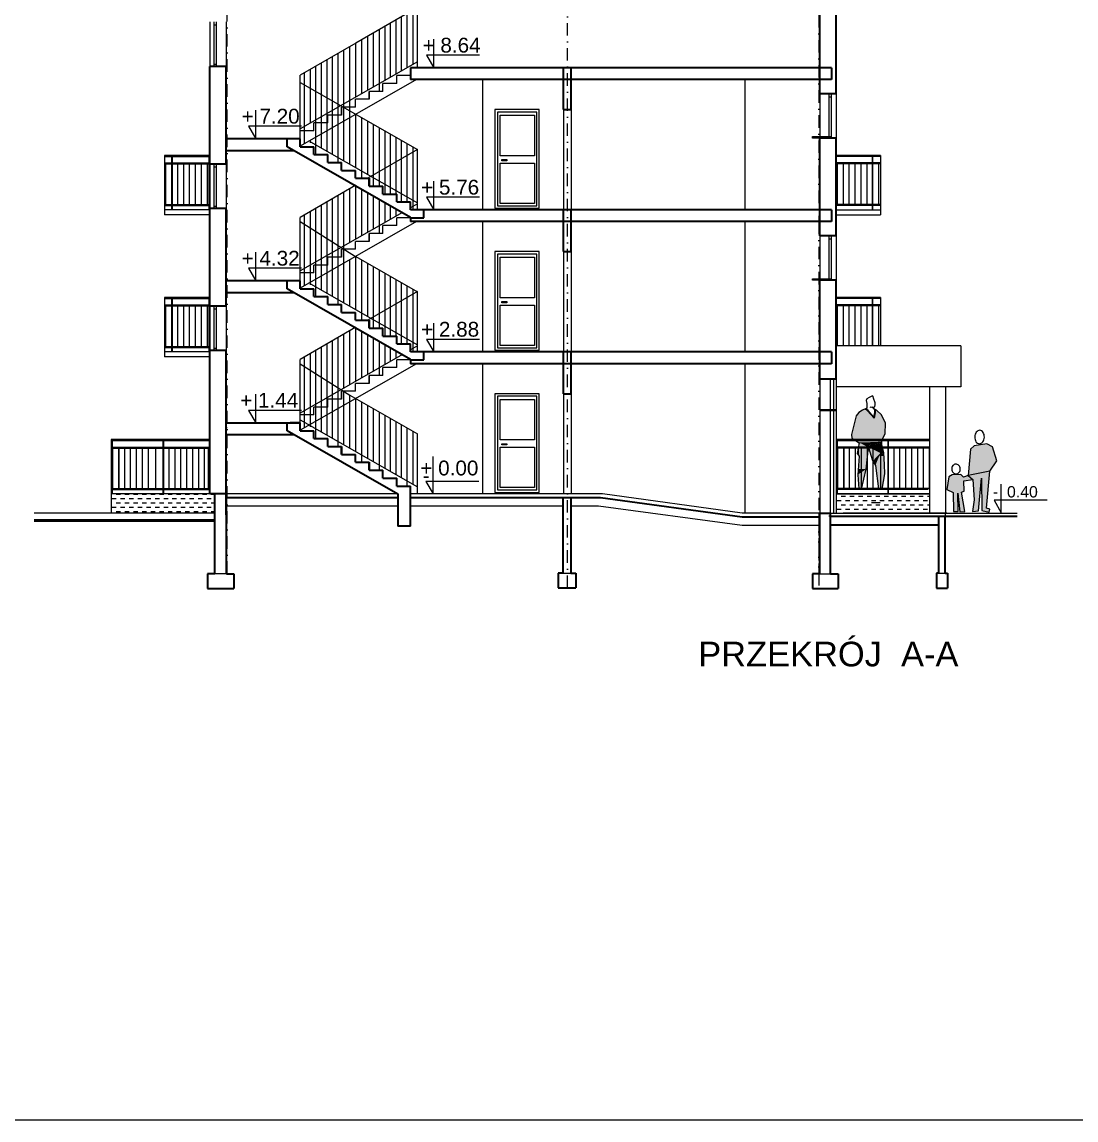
# Model space of a CAD drawing. Header units: millimetres. Extents: x -13324 to 13450, y -2140 to 8293.
# Drawn here: x -7221 to -5084, y 1846 to 4073 of the extents above; entities that cross this region are included whole.
import ezdxf

# ---------------------------------------------------------------- set-up
doc = ezdxf.new("R2010")
doc.units = ezdxf.units.MM
doc.header["$MEASUREMENT"] = 0
doc.linetypes.add('DASHDOTX2', pattern=[50.8, 25.4, -12.7, 0, -12.7])
doc.layers.get('0').update_dxf_attribs({"lineweight": 5})
for name, color, linetype, lineweight in [('Balustrady', 7, 'Continuous', 5), ('Okna c.', 7, 'Continuous', 5), ('Osie', 1, 'DASHDOTX2', 5), ('Widok', 7, 'Continuous', 9), ('Wy. bal.', 7, 'Continuous', 5), ('Wymiary', 102, 'Continuous', 5), ('Wypełnienie', 7, 'Continuous', 5), ('Ściany k.', 7, 'Continuous', 35)]:
    doc.layers.add(name, color=color, linetype=linetype, lineweight=lineweight)
doc.layers.add('PEOPLE', color=7, linetype='Continuous')
doc.layers.add('X3', color=73, linetype='Continuous')
doc.layers.add('Ramka', color=7, linetype='Continuous', plot=False)
doc.styles.get("Standard").update_dxf_attribs({"font": 'ARIAL.TTF'})

# ---------------------------------------------------------------- blocks, each defined once
blk = doc.blocks.new('bb1')
at = {"layer": 'Balustrady'}
for p, q in [((-10297.4, 6583.9), (-10297.4, 6463.9)), ((-10207.4, 6583.9), (-10297.4, 6583.9)), ((-10297.4, 6583.9), (-10207.4, 6583.9)), ((-10297.4, 6582.9), (-10207.4, 6582.9)), ((-10297.4, 6581.9), (-10207.4, 6581.9)), ((-10297.4, 6568.9), (-10207.4, 6568.9)), ((-10297.4, 6567.9), (-10207.4, 6567.9)), ((-10294.1, 6482.8), (-10294.1, 6568.9)), ((-10282.1, 6473.9), (-10282.1, 6581.9)), ((-10281.1, 6473.9), (-10281.1, 6581.9)), ((-10270.1, 6482.8), (-10270.1, 6568.9)), ((-10258.1, 6482.8), (-10258.1, 6568.9)), ((-10246.1, 6482.8), (-10246.1, 6568.9)), ((-10234.1, 6482.8), (-10234.1, 6568.9)), ((-10222.1, 6482.8), (-10222.1, 6568.9)), ((-10210.1, 6482.8), (-10210.1, 6568.9)), ((-10207.4, 6583.9), (-10207.4, 6473.9)), ((-10297.4, 6566.9), (-10207.4, 6566.9)), ((-10297.4, 6484.8), (-10207.4, 6484.8)), ((-10297.4, 6483.8), (-10207.4, 6483.8)), ((-10297.4, 6482.8), (-10207.4, 6482.8))]:
    blk.add_line(p, q, dxfattribs=at)
blk = doc.blocks.new('SF7')
for points in [[(6.8, 75.3, 0.132344), (5.1, 74.9, 0.10668), (3.6, 73.6, 0.083245), (2.6, 71.7, 0.071912), (2.1, 69.3, 0.071912), (2.4, 66.8, 0.083245), (3.3, 64.8, 0.10668), (4.7, 63.4, 0.132344), (6.3, 62.9, 0.132344), (8, 63.3, 0.10668), (9.5, 64.6, 0.083245), (10.5, 66.5, 0.071912), (11, 68.9, 0.071912), (10.7, 71.4, 0.083245), (9.8, 73.4, 0.10668), (8.4, 74.8, 0.132344)], [(-15.4, 44.1, 0.110036), (-16.9, 43.7, 0.102548), (-18.1, 42.7, 0.093474), (-18.9, 41.2, 0.087935), (-19.1, 39.4, 0.087935), (-18.7, 37.7, 0.093474), (-17.8, 36.3, 0.102548), (-16.5, 35.4, 0.110036), (-15, 35.1, 0.110036), (-13.5, 35.5, 0.102548), (-12.2, 36.6, 0.093474), (-11.4, 38.1, 0.087935), (-11.2, 39.8, 0.087935), (-11.6, 41.5, 0.093474), (-12.5, 42.9, 0.102548), (-13.9, 43.9, 0.110036)]]:
    blk.add_lwpolyline(points, format="xyb", close=True)
blk.add_lwpolyline([(13.3, 62.7), (1.6, 61), (-1.7, 58), (-4, 33.6), (-8.1, 32.2), (-10.8, 34.5), (-18.6, 34.2), (-21.7, 32.5), (-23.5, 20.6), (-17.8, 18), (-17.3, 0.4), (-13.2, 0.6), (-13.4, 17.2), (-11.6, 0), (-7, 0.5), (-9.9, 18.3), (-7.5, 19.3), (-7.9, 28.6), (0.4, 29.9), (1.6, 11.1), (0, 0.6), (5.5, 1), (8.4, 31.2), (8.8, 1.4), (15.6, -0.1), (16, 2.5), (13.1, 3.6), (16, 37.6), (22.4, 47), (18.6, 60.1)], close=True)
blk = doc.blocks.new('AZPES5')
for points in [[(0.79, 63.94), (1.33, 63.54), (4.66, 64), (4.7, 65.7), (4.82, 66.96), (3.6, 70.64), (3.4, 71.78), (2.8, 72.31), (0.28, 71.16), (-1.49, 70.09), (-1.98, 68.83), (-1.49, 66.53), (-1.47, 64.92), (-1.63, 62.95), (-4.92, 61.38), (-7.76, 59.67), (-9.73, 56.97), (-13.41, 42.59), (-13.14, 39.9), (-7.52, 36.32)], [(4.48, 62.13), (4.85, 61.42), (4.76, 59.38), (3.94, 55.13), (-0.98, 60.84), (-1.93, 61.54), (-2.63, 61.91), (-2.85, 62.26)], [(3.68, 62.57), (4.34, 61.31), (4.26, 59.44), (3.64, 56.25), (-0.64, 61.21), (-1.66, 61.96), (-2.28, 62.29), (-2.42, 62.53)], [(9.99, 36.86), (10.05, 38.24), (12.59, 43.18), (12.84, 51.26), (9.72, 57.7), (5.74, 61.44), (3.53, 62.65), (2.32, 63.69)], [(-7.52, 36.32), (-8.97, 28.2), (-7.52, 26.14), (-8.49, 11.75), (-7.76, 0.98), (-5.8, 0.68), (-2.12, 15.96), (-0.4, 32.7), (2.78, 22.82), (4.98, 18.94), (7.43, 0.98), (10.15, 0.68), (12.11, 12.34), (11.87, 19.53), (11.36, 28.5), (9.9, 34.51), (9.99, 36.86), (1.45, 35.91), (-7.52, 36.32)]]:
    blk.add_lwpolyline(points)
for points in [[(-7.52, 36.32), (-8.97, 28.2), (-7.52, 26.14)], [(-0.4, 32.7), (-8.2, 16.83), (-7.52, 36.32), (-6.56, 36.13)], [(-6.56, 36.13), (1.45, 35.91), (-0.31, 32.62)], [(-0.1, 32.85), (8.67, 28.46), (9.99, 36.8)], [(9.99, 36.86), (1.44, 35.81), (0.01, 32.85)], [(9.9, 34.51), (7.98, 26.06), (11.36, 28.5)], [(-8.2, 16.17), (-2.18, 16.17), (-0.4, 32.7), (-0.31, 32.62)], [(-0.58, 33.18), (8.81, 28.63), (3.18, 22.36)], [(5.06, 19.13), (9, 28.68), (3.19, 22.54)], [(7.25, 0.81), (4.95, 18.8), (8.35, 26.16)], [(7.25, 1.03), (8.35, 26.05), (11.42, 26.05), (11.42, 26.16)], [(7.36, 1.47), (11.52, 25.61), (12.11, 12.34)], [(11.35, 28.42), (8.03, 26.01), (11.5, 26.21)], [(-8.53, 11.79), (-2.07, 16.06), (-8.2, 16.17)], [(-2.12, 15.96), (-7.99, 1.48), (-8.53, 11.79)], [(-7.76, 0.98), (-5.8, 0.68), (-2.12, 15.96)], [(7.43, 0.98), (10.15, 0.68), (12.11, 12.34)]]:
    blk.add_solid(points)

msp = doc.modelspace()

# ---------------------------------------------------------------- hatches: boundary and pattern name
at = {"layer": 'Okna c.'}
h = msp.add_hatch(dxfattribs=at)
h.set_pattern_fill('DASH,_O', color=256, scale=70)
h.set_pattern_definition([(0, (3364.682, -2782.029), (8.75, 8.75), [8.75, -8.75])])
h.paths.add_polyline_path([(-7040.452, 3115.845), (-7040.452, 3076.845), (-6830.339, 3076.845), (-6830.339, 3115.845), (-6840.452, 3115.845)])
h = msp.add_hatch(dxfattribs=at)
h.set_pattern_fill('DASH,_O', color=256, scale=70)
h.set_pattern_definition([(0, (3364.682, -2523.904), (8.75, 8.75), [8.75, -8.75])])
h.paths.add_polyline_path([(-5570.457, 3115.845), (-5570.457, 3076.845), (-5381.357, 3076.845), (-5381.357, 3115.845)])
at = {"layer": 'X3'}
h = msp.add_hatch(color=5, dxfattribs=at)
h.dxf.hatch_style = 1
h.paths.add_polyline_path([(-5493.659, 3269.189), (-5506.642, 3284.244), (-5509.141, 3286.091), (-5512.473, 3287.86), (-5517.036, 3285.686), (-5524.546, 3281.151), (-5529.729, 3274.042), (-5539.455, 3236.068), (-5538.745, 3228.959), (-5523.907, 3219.509), (-5479.429, 3220.901), (-5470.8, 3237.629), (-5470.161, 3258.956), (-5478.38, 3275.974), (-5488.905, 3285.833), (-5490.28, 3286.591)])
h = msp.add_hatch(color=2, dxfattribs=at)
h.dxf.hatch_style = 1
h.paths.add_polyline_path([(-5524.546, 3126.221), (-5519.363, 3125.441), (-5509.636, 3165.756), (-5505.092, 3209.972), (-5496.715, 3183.876), (-5490.893, 3173.645), (-5484.432, 3126.221), (-5477.261, 3125.441), (-5472.078, 3156.219), (-5472.717, 3175.206), (-5474.066, 3198.874), (-5477.9, 3214.74), (-5477.664, 3220.956), (-5500.232, 3218.447), (-5523.907, 3219.509), (-5527.741, 3198.094), (-5523.907, 3192.632), (-5526.463, 3154.658)])
h = msp.add_hatch(color=1, dxfattribs=at)
h.dxf.hatch_style = 1
h.paths.add_polyline_path([(-5302.872, 3153.123), (-5258.973, 3161.846), (-5244.962, 3182.479), (-5253.135, 3211.398), (-5264.81, 3217.148), (-5290.729, 3213.427), (-5297.968, 3206.662)])
h = msp.add_hatch(color=3, dxfattribs=at)
h.dxf.hatch_style = 1
h.paths.add_polyline_path([(-5258.973, 3161.846), (-5302.872, 3153.123), (-5293.298, 3144.865), (-5290.729, 3103.501), (-5294.232, 3080.406), (-5282.09, 3081.251), (-5275.785, 3147.81), (-5274.851, 3082.192), (-5259.907, 3078.99), (-5258.973, 3084.74), (-5265.277, 3087.096)])
h = msp.add_hatch(color=2, dxfattribs=at)
h.dxf.hatch_style = 1
h.paths.add_polyline_path([(-5311.511, 3141.961), (-5293.298, 3144.865), (-5302.872, 3153.123), (-5311.978, 3150.079), (-5317.816, 3154.983), (-5335.095, 3154.476), (-5341.867, 3150.586), (-5345.836, 3124.542), (-5333.227, 3118.792), (-5315.948, 3119.3), (-5310.577, 3121.667)])
h = msp.add_hatch(color=4, dxfattribs=at)
h.dxf.hatch_style = 1
h.paths.add_polyline_path([(-5315.948, 3119.3), (-5333.227, 3118.792), (-5332.293, 3079.984), (-5323.186, 3080.491), (-5323.653, 3116.932), (-5319.684, 3079.219), (-5309.643, 3080.234)])

# ---------------------------------------------------------------- linework, layer by layer
at = {"layer": 'Balustrady'}
for p, q in [((-5570.457, 3801.845), (-5480.457, 3801.845)), ((-5480.457, 3801.845), (-5480.457, 3681.845)), ((-6842.767, 3513.845), (-6932.767, 3513.845)), ((-6932.767, 3513.845), (-6932.767, 3393.845)), ((-5570.457, 3513.845), (-5480.457, 3513.845)), ((-5570.457, 3513.845), (-5480.457, 3513.845)), ((-5480.457, 3513.845), (-5570.457, 3513.845)), ((-5570.457, 3513.845), (-5570.457, 3403.845)), ((-5480.457, 3512.845), (-5570.457, 3512.845)), ((-5480.457, 3511.845), (-5570.457, 3511.845)), ((-5480.457, 3498.845), (-5570.457, 3498.845)), ((-5480.457, 3497.845), (-5570.457, 3497.845)), ((-5480.457, 3496.845), (-5570.457, 3496.845)), ((-5567.816, 3415.774), (-5567.816, 3498.845)), ((-5555.816, 3415.774), (-5555.816, 3498.845)), ((-5543.816, 3415.774), (-5543.816, 3498.845)), ((-5531.816, 3415.774), (-5531.816, 3498.845)), ((-5519.816, 3415.774), (-5519.816, 3498.845)), ((-5507.816, 3415.774), (-5507.816, 3498.845)), ((-5496.816, 3415.774), (-5496.816, 3511.845)), ((-5495.816, 3415.774), (-5495.816, 3511.845)), ((-5483.816, 3415.774), (-5483.816, 3498.845)), ((-5480.457, 3513.845), (-5480.457, 3415.774)), ((-5480.457, 3513.845), (-5480.457, 3415.774)), ((-7040.452, 3225.845), (-7040.452, 3105.845)), ((-6950.452, 3225.845), (-7040.452, 3225.845)), ((-7040.452, 3225.845), (-6950.452, 3225.845)), ((-7040.452, 3224.845), (-6950.452, 3224.845)), ((-7040.452, 3223.845), (-6950.452, 3223.845)), ((-7040.452, 3210.845), (-6950.452, 3210.845)), ((-7040.452, 3209.845), (-6950.452, 3209.845)), ((-7040.452, 3208.845), (-6950.452, 3208.845)), ((-7038.969, 3115.845), (-7038.969, 3223.845)), ((-7037.969, 3115.845), (-7037.969, 3223.845)), ((-7037.092, 3124.794), (-7037.092, 3210.845)), ((-7025.092, 3124.794), (-7025.092, 3210.845)), ((-7024.092, 3124.794), (-7024.092, 3210.845)), ((-7013.092, 3124.794), (-7013.092, 3210.845)), ((-7001.092, 3124.794), (-7001.092, 3210.845)), ((-6989.092, 3124.794), (-6989.092, 3210.845)), ((-6977.092, 3124.794), (-6977.092, 3210.845)), ((-6965.092, 3124.794), (-6965.092, 3210.845)), ((-6950.452, 3225.845), (-6950.452, 3223.845)), ((-6840.452, 3225.845), (-6950.452, 3225.845)), ((-6950.452, 3225.845), (-6840.452, 3225.845)), ((-6950.452, 3224.845), (-6840.452, 3224.845)), ((-6950.452, 3223.845), (-6840.452, 3223.845)), ((-6950.452, 3210.845), (-6840.452, 3210.845)), ((-6950.452, 3210.845), (-6950.452, 3124.794)), ((-6950.452, 3209.845), (-6840.452, 3209.845)), ((-6950.452, 3208.845), (-6840.452, 3208.845)), ((-6935.092, 3115.845), (-6935.092, 3223.845)), ((-6934.092, 3115.845), (-6934.092, 3223.845)), ((-6923.092, 3124.794), (-6923.092, 3210.845)), ((-6911.092, 3124.794), (-6911.092, 3210.845)), ((-6899.092, 3124.794), (-6899.092, 3210.845)), ((-6887.092, 3124.794), (-6887.092, 3210.845)), ((-6875.092, 3124.794), (-6875.092, 3210.845)), ((-6863.092, 3124.794), (-6863.092, 3210.845)), ((-6851.092, 3124.794), (-6851.092, 3210.845)), ((-6843.092, 3124.794), (-6843.092, 3210.845)), ((-6840.452, 3225.845), (-6840.452, 3115.845)), ((-5480.457, 3226.219), (-5570.457, 3226.219)), ((-5570.457, 3226.219), (-5480.457, 3226.219)), ((-5570.457, 3225.219), (-5480.457, 3225.219)), ((-5570.457, 3224.219), (-5480.457, 3224.219)), ((-5570.457, 3211.219), (-5480.457, 3211.219)), ((-5570.457, 3210.219), (-5480.457, 3210.219)), ((-5570.457, 3209.219), (-5480.457, 3209.219)), ((-5568.973, 3116.219), (-5568.973, 3224.219)), ((-5567.973, 3116.219), (-5567.973, 3224.219)), ((-5567.097, 3125.168), (-5567.097, 3211.219)), ((-5555.097, 3125.168), (-5555.097, 3211.219)), ((-5554.097, 3125.168), (-5554.097, 3211.219)), ((-5543.097, 3125.168), (-5543.097, 3211.219)), ((-5531.097, 3125.168), (-5531.097, 3211.219)), ((-5519.097, 3125.168), (-5519.097, 3211.219)), ((-5507.097, 3125.168), (-5507.097, 3211.219)), ((-5495.097, 3125.168), (-5495.097, 3211.219)), ((-5480.457, 3226.219), (-5480.457, 3224.219)), ((-5381.357, 3226.219), (-5480.457, 3226.219)), ((-5480.457, 3226.219), (-5381.357, 3226.219)), ((-5480.457, 3225.219), (-5381.357, 3225.219)), ((-5480.457, 3224.219), (-5381.357, 3224.219)), ((-5480.457, 3211.219), (-5381.357, 3211.219)), ((-5480.457, 3211.219), (-5480.457, 3125.168)), ((-5480.457, 3210.219), (-5381.357, 3210.219)), ((-5480.457, 3209.219), (-5381.357, 3209.219)), ((-5465.097, 3116.219), (-5465.097, 3224.219)), ((-5464.097, 3116.219), (-5464.097, 3224.219)), ((-5453.097, 3125.168), (-5453.097, 3211.219)), ((-5441.097, 3125.168), (-5441.097, 3211.219)), ((-5429.097, 3125.168), (-5429.097, 3211.219)), ((-5417.097, 3125.168), (-5417.097, 3211.219)), ((-5405.097, 3125.168), (-5405.097, 3211.219)), ((-5393.097, 3125.168), (-5393.097, 3211.219)), ((-5381.097, 3125.168), (-5381.097, 3211.219)), ((-7040.452, 3126.794), (-6840.452, 3126.794)), ((-7040.452, 3125.794), (-6843.092, 3125.794)), ((-7040.452, 3124.794), (-6843.092, 3124.794)), ((-5570.457, 3127.168), (-5381.357, 3127.168)), ((-5570.457, 3126.168), (-5383.997, 3126.168)), ((-5570.457, 3125.168), (-5383.997, 3125.168))]:
    msp.add_line(p, q, dxfattribs=at)
at = {"layer": 'Okna c.'}
for p, q in [((-6840.452, 4072.684), (-6840.452, 3982.684)), ((-6832.452, 4072.684), (-6832.452, 3982.684)), ((-6827.452, 4072.684), (-6827.452, 3982.684)), ((-6807.452, 4072.684), (-6807.452, 3982.684)), ((-6386.314, 3979.845), (-6386.314, 4037.879)), ((-6293.364, 4005.186), (-6400.944, 4005.186)), ((-6400.944, 4005.186), (-6386.314, 3979.845)), ((-5755.457, 3955.845), (-5755.457, 3691.845)), ((-5603.457, 3926.845), (-5603.457, 3840.138)), ((-5585.602, 3926.845), (-5585.602, 3840.138)), ((-5580.602, 3926.845), (-5580.602, 3836.845)), ((-5570.457, 3926.845), (-5570.457, 3836.845)), ((-6747.361, 3835.845), (-6747.361, 3893.879)), ((-6123.457, 3895.001), (-6123.457, 3691.845)), ((-6107.953, 3895.001), (-6107.953, 3691.845)), ((-6654.411, 3861.186), (-6761.991, 3861.186)), ((-6693.101, 3861.186), (-6761.991, 3861.186)), ((-6761.991, 3861.186), (-6747.361, 3835.845)), ((-6840.452, 3784.684), (-6840.452, 3694.684)), ((-6832.452, 3784.684), (-6832.452, 3694.684)), ((-6827.452, 3784.684), (-6827.452, 3694.684)), ((-6807.452, 3784.684), (-6807.452, 3694.684)), ((-6386.314, 3691.845), (-6386.314, 3749.879)), ((-6293.364, 3717.186), (-6400.944, 3717.186)), ((-6400.944, 3717.186), (-6386.314, 3691.845)), ((-5755.457, 3667.845), (-5755.457, 3403.845)), ((-5603.457, 3638.845), (-5603.457, 3548.845)), ((-5585.602, 3638.845), (-5585.602, 3552.138)), ((-5580.602, 3638.845), (-5580.602, 3548.845)), ((-5570.457, 3638.845), (-5570.457, 3548.845)), ((-6123.457, 3607.001), (-6123.457, 3403.845)), ((-6107.953, 3607.001), (-6107.953, 3403.845)), ((-6747.361, 3547.845), (-6747.361, 3605.879)), ((-6654.411, 3573.186), (-6761.991, 3573.186)), ((-6693.101, 3573.186), (-6761.991, 3573.186)), ((-6761.991, 3573.186), (-6747.361, 3547.845)), ((-5570.457, 3513.845), (-5570.457, 3548.845)), ((-6840.452, 3496.684), (-6840.452, 3406.684)), ((-6832.452, 3496.684), (-6832.452, 3406.684)), ((-6827.452, 3496.684), (-6827.452, 3406.684)), ((-6807.452, 3496.684), (-6807.452, 3406.684)), ((-6386.314, 3403.845), (-6386.314, 3461.879)), ((-6400.944, 3429.186), (-6386.314, 3403.845)), ((-6293.364, 3429.186), (-6400.944, 3429.186)), ((-5317.708, 3415.774), (-5570.457, 3415.774)), ((-5317.708, 3415.774), (-5317.708, 3332.793)), ((-5755.457, 3379.845), (-5755.457, 3076.845)), ((-5603.457, 3349.08), (-5603.457, 3076.845)), ((-5582.457, 3349.08), (-5582.457, 3076.845)), ((-5575.84, 3349.08), (-5575.84, 3076.845)), ((-5570.457, 3349.08), (-5570.457, 3076.845)), ((-6747.361, 3259.845), (-6747.361, 3317.879)), ((-6123.457, 3319.001), (-6123.457, 3115.845)), ((-6107.953, 3319.001), (-6107.953, 3115.845)), ((-5317.708, 3332.793), (-5570.457, 3332.793)), ((-5570.457, 3324.979), (-5570.457, 3076.845)), ((-5381.357, 3332.793), (-5381.357, 3076.845)), ((-5348.885, 3332.793), (-5348.885, 3076.845)), ((-6654.411, 3285.186), (-6761.991, 3285.186)), ((-6761.991, 3285.186), (-6747.361, 3259.845)), ((-6693.101, 3285.186), (-6761.991, 3285.186)), ((-5601.25, 3286.845), (-5570.457, 3286.845)), ((-5601.25, 3284.597), (-5570.457, 3284.597)), ((-6387.88, 3115.845), (-6387.88, 3191.449)), ((-6294.93, 3141.186), (-6402.511, 3141.186)), ((-6402.511, 3141.186), (-6387.88, 3115.845)), ((-5235.596, 3077.774), (-5235.596, 3135.808)), ((-6840.452, 3115.845), (-7040.452, 3115.845)), ((-7040.452, 3115.845), (-7040.452, 3076.845)), ((-6840.452, 3115.845), (-7008.246, 3115.845)), ((-5381.357, 3116.219), (-5570.457, 3116.219)), ((-5570.457, 3115.845), (-5381.357, 3115.845)), ((-5570.457, 3115.471), (-5570.457, 3076.845)), ((-5560.344, 3115.845), (-5392.55, 3115.845)), ((-5381.357, 3116.219), (-5538.25, 3116.219)), ((-5381.357, 3115.845), (-5381.357, 3076.845)), ((-5250.226, 3103.115), (-5235.596, 3077.774)), ((-5142.646, 3103.115), (-5250.226, 3103.115)), ((-6830.339, 3076.845), (-7196.597, 3076.845)), ((-6830.339, 3076.845), (-6830.339, 2976.845)), ((-5603.457, 3076.845), (-5605.457, 3076.845)), ((-5346.033, 3076.845), (-5556.146, 3076.845)), ((-5349.461, 3076.845), (-5349.461, 2998.318)), ((-5583.091, 3070.915), (-5585.091, 3070.915))]:
    msp.add_line(p, q, dxfattribs=at)
at = {"layer": 'Okna c.', "lineweight": 50}
msp.add_line((-6830.339, 3061.845), (-7196.597, 3061.845), dxfattribs=at)
at = {"layer": 'Okna c.'}
for points in [[(-6262.407, 3695.001), (-6172.407, 3695.001), (-6172.407, 3895.001), (-6262.407, 3895.001)], [(-6257.407, 3700.001), (-6177.407, 3700.001), (-6177.407, 3890.001), (-6257.407, 3890.001)], [(-6251.487, 3883.508), (-6182.117, 3883.508), (-6182.117, 3801.56), (-6251.487, 3801.56)], [(-6251.487, 3786.591), (-6182.117, 3786.591), (-6182.117, 3704.644), (-6251.487, 3704.644)], [(-6248.623, 3793.59), (-6238.327, 3793.59), (-6238.327, 3791.424), (-6248.623, 3791.424)], [(-6262.407, 3407.001), (-6172.407, 3407.001), (-6172.407, 3607.001), (-6262.407, 3607.001)], [(-6257.407, 3412.001), (-6177.407, 3412.001), (-6177.407, 3602.001), (-6257.407, 3602.001)], [(-6251.487, 3595.508), (-6182.117, 3595.508), (-6182.117, 3513.56), (-6251.487, 3513.56)], [(-6251.487, 3498.591), (-6182.117, 3498.591), (-6182.117, 3416.644), (-6251.487, 3416.644)], [(-6248.623, 3505.59), (-6238.327, 3505.59), (-6238.327, 3503.424), (-6248.623, 3503.424)], [(-6262.407, 3119.001), (-6172.407, 3119.001), (-6172.407, 3319.001), (-6262.407, 3319.001)], [(-6257.407, 3124.001), (-6177.407, 3124.001), (-6177.407, 3314.001), (-6257.407, 3314.001)], [(-6251.487, 3307.508), (-6182.117, 3307.508), (-6182.117, 3225.56), (-6251.487, 3225.56)], [(-6251.487, 3210.591), (-6182.117, 3210.591), (-6182.117, 3128.644), (-6251.487, 3128.644)], [(-6248.623, 3217.59), (-6238.327, 3217.59), (-6238.327, 3215.424), (-6248.623, 3215.424)]]:
    msp.add_lwpolyline(points, close=True, dxfattribs=at)
at = {"layer": 'Osie'}
for p, q in [((-6115.457, 2925.313), (-6115.457, 4381.753)), ((-6805.452, 2953.744), (-6805.452, 4136.845)), ((-5605.457, 4137.891), (-5605.457, 3667.845)), ((-5605.457, 3667.845), (-5605.457, 2923.744)), ((-5605.457, 3076.845), (-5605.457, 2953.744)), ((-5605.457, 3076.845), (-5605.457, 2950.536))]:
    msp.add_line(p, q, dxfattribs=at)
at = {"layer": 'Ramka'}
msp.add_lwpolyline([(-13324.036, 8293.373), (-3775.916, 8293.373), (-3775.916, 1846.348), (-13324.036, 1846.348)], close=True, dxfattribs=at)
at = {"layer": 'Widok'}
for p, q in [((-6827.556, 4066.368), (-6832.556, 4066.368)), ((-6827.556, 3986.306), (-6832.556, 3986.306)), ((-6461.452, 3947.845), (-6461.452, 3963.845)), ((-6461.452, 3947.845), (-6461.452, 3963.845)), ((-6433.452, 3963.845), (-6461.452, 3963.845)), ((-5605.457, 3979.845), (-5603.457, 3979.845)), ((-6421.443, 3955.845), (-6657.452, 3820.982)), ((-6489.452, 3931.845), (-6489.452, 3947.845)), ((-6461.452, 3947.845), (-6489.452, 3947.845)), ((-6489.452, 3931.845), (-6489.452, 3947.845)), ((-6517.452, 3931.845), (-6517.452, 3915.845)), ((-6517.452, 3915.845), (-6517.452, 3931.845)), ((-6489.452, 3931.845), (-6517.452, 3931.845)), ((-6517.452, 3915.845), (-6517.452, 3931.845)), ((-5580.602, 3920.529), (-5585.602, 3920.529)), ((-5580.602, 3920.529), (-5585.602, 3920.529)), ((-6573.452, 3883.845), (-6573.452, 3899.845)), ((-6573.452, 3883.845), (-6573.452, 3899.845)), ((-6573.452, 3899.845), (-6573.452, 3883.845)), ((-6545.452, 3899.845), (-6573.452, 3899.845)), ((-6517.452, 3915.845), (-6545.452, 3915.845)), ((-6545.452, 3899.845), (-6545.452, 3915.845)), ((-6545.452, 3899.845), (-6545.452, 3915.845)), ((-6573.452, 3883.845), (-6601.452, 3883.845)), ((-6573.452, 3883.845), (-6601.452, 3883.845)), ((-6601.452, 3867.845), (-6601.452, 3883.845)), ((-6601.452, 3867.845), (-6601.452, 3883.845)), ((-6657.452, 3835.845), (-6657.452, 3851.845)), ((-6629.452, 3851.845), (-6657.452, 3851.845)), ((-6657.452, 3835.845), (-6657.452, 3851.845)), ((-6629.452, 3851.845), (-6657.452, 3851.845)), ((-6657.452, 3835.845), (-6657.452, 3851.845)), ((-6629.452, 3851.845), (-6629.452, 3867.845)), ((-6629.452, 3851.845), (-6629.452, 3867.845)), ((-6601.452, 3867.845), (-6629.452, 3867.845)), ((-6629.452, 3851.845), (-6629.452, 3867.845)), ((-6629.452, 3851.845), (-6629.452, 3867.845)), ((-6629.452, 3851.845), (-6629.452, 3867.845)), ((-6629.452, 3851.845), (-6629.452, 3867.845)), ((-6807.452, 3835.845), (-6738.858, 3835.845)), ((-6807.452, 3835.845), (-6738.858, 3835.845)), ((-6657.452, 3836.045), (-6677.755, 3836.045)), ((-6657.452, 3835.845), (-6657.452, 3836.045)), ((-6657.452, 3835.845), (-6657.452, 3836.045)), ((-6657.452, 3835.645), (-6657.452, 3835.845)), ((-6657.452, 3835.645), (-6657.452, 3835.845)), ((-6657.452, 3835.645), (-6657.452, 3835.845)), ((-6657.452, 3835.645), (-6657.452, 3835.845)), ((-6657.452, 3835.645), (-6657.452, 3835.845)), ((-6657.452, 3835.645), (-6657.452, 3835.845)), ((-6657.102, 3835.445), (-6657.102, 3835.645)), ((-6657.102, 3835.445), (-6657.102, 3835.645)), ((-6657.452, 3819.845), (-6657.452, 3820.982)), ((-6657.452, 3819.845), (-6657.452, 3820.982)), ((-6657.452, 3819.845), (-6629.452, 3819.845)), ((-6657.452, 3819.845), (-6629.452, 3819.845)), ((-6629.452, 3803.845), (-6629.452, 3819.845)), ((-6629.452, 3803.845), (-6629.452, 3819.845)), ((-6601.452, 3787.845), (-6601.452, 3803.845)), ((-6573.452, 3787.845), (-6573.452, 3771.845)), ((-6573.452, 3771.845), (-6573.452, 3787.845)), ((-6827.556, 3778.368), (-6832.556, 3778.368)), ((-6545.452, 3755.845), (-6545.452, 3771.845)), ((-6489.452, 3723.845), (-6489.452, 3739.845)), ((-6461.452, 3707.845), (-6461.452, 3723.845)), ((-6461.452, 3707.845), (-6461.452, 3723.845)), ((-6827.556, 3698.306), (-6832.556, 3698.306)), ((-6842.767, 3691.845), (-6932.767, 3691.845)), ((-6842.767, 3681.845), (-6932.767, 3681.845)), ((-6461.452, 3659.845), (-6461.452, 3675.845)), ((-6461.452, 3659.845), (-6461.452, 3675.845)), ((-6433.452, 3675.845), (-6461.452, 3675.845)), ((-6433.452, 3675.845), (-6461.452, 3675.845)), ((-6433.452, 3691.645), (-6433.452, 3691.845)), ((-6406.711, 3676.263), (-6407.443, 3675.845)), ((-5605.457, 3691.845), (-5603.457, 3691.845)), ((-5570.457, 3691.845), (-5480.457, 3691.845)), ((-5570.457, 3681.845), (-5480.457, 3681.845)), ((-6421.443, 3667.845), (-6657.452, 3532.982)), ((-6489.452, 3643.845), (-6489.452, 3659.845)), ((-6461.452, 3659.845), (-6489.452, 3659.845)), ((-6489.452, 3643.845), (-6489.452, 3659.845)), ((-6517.452, 3643.845), (-6517.452, 3627.845)), ((-6517.452, 3627.845), (-6517.452, 3643.845)), ((-6489.452, 3643.845), (-6517.452, 3643.845)), ((-6517.452, 3627.845), (-6517.452, 3643.845)), ((-5580.602, 3632.529), (-5585.602, 3632.529)), ((-6573.452, 3595.845), (-6573.452, 3611.845)), ((-6573.452, 3595.845), (-6573.452, 3611.845)), ((-6573.452, 3611.845), (-6573.452, 3595.845)), ((-6545.452, 3611.845), (-6573.452, 3611.845)), ((-6517.452, 3627.845), (-6545.452, 3627.845)), ((-6545.452, 3611.845), (-6545.452, 3627.845)), ((-6545.452, 3611.845), (-6545.452, 3627.845)), ((-6573.452, 3595.845), (-6601.452, 3595.845)), ((-6573.452, 3595.845), (-6601.452, 3595.845)), ((-6601.452, 3579.845), (-6601.452, 3595.845)), ((-6601.452, 3579.845), (-6601.452, 3595.845)), ((-6657.452, 3547.845), (-6657.452, 3563.845)), ((-6629.452, 3563.845), (-6657.452, 3563.845)), ((-6657.452, 3547.845), (-6657.452, 3563.845)), ((-6629.452, 3563.845), (-6629.452, 3579.845)), ((-6629.452, 3563.845), (-6629.452, 3579.845)), ((-6601.452, 3579.845), (-6629.452, 3579.845)), ((-6629.452, 3563.845), (-6629.452, 3579.845)), ((-6657.452, 3547.845), (-6657.452, 3548.045)), ((-6657.452, 3547.645), (-6657.452, 3547.845)), ((-6657.452, 3547.645), (-6657.452, 3547.845)), ((-6657.452, 3547.645), (-6657.452, 3547.845)), ((-6657.102, 3547.445), (-6657.102, 3547.645)), ((-6657.452, 3531.845), (-6629.452, 3531.845)), ((-6629.452, 3515.845), (-6629.452, 3531.845)), ((-6601.452, 3499.845), (-6601.452, 3515.845)), ((-6573.452, 3499.845), (-6573.452, 3483.845)), ((-6573.452, 3483.845), (-6573.452, 3499.845)), ((-6827.556, 3490.368), (-6832.556, 3490.368)), ((-6545.452, 3467.845), (-6545.452, 3483.845)), ((-6489.452, 3435.845), (-6489.452, 3451.845)), ((-6461.452, 3419.845), (-6461.452, 3435.845)), ((-6461.452, 3419.845), (-6461.452, 3435.845)), ((-6827.556, 3410.306), (-6832.556, 3410.306)), ((-6842.767, 3403.845), (-6932.767, 3403.845)), ((-6842.767, 3393.845), (-6932.767, 3393.845)), ((-6461.452, 3371.845), (-6461.452, 3387.845)), ((-6461.452, 3371.845), (-6461.452, 3387.845)), ((-6433.452, 3387.845), (-6461.452, 3387.845)), ((-6433.452, 3387.845), (-6461.452, 3387.845)), ((-6433.452, 3403.645), (-6433.452, 3403.845)), ((-6406.711, 3388.263), (-6407.443, 3387.845)), ((-5605.457, 3403.845), (-5603.457, 3403.845)), ((-6421.443, 3379.845), (-6657.452, 3244.982)), ((-6489.452, 3355.845), (-6489.452, 3371.845)), ((-6461.452, 3371.845), (-6489.452, 3371.845)), ((-6489.452, 3355.845), (-6489.452, 3371.845)), ((-6517.452, 3339.845), (-6545.452, 3339.845)), ((-6545.452, 3323.845), (-6545.452, 3339.845)), ((-6545.452, 3323.845), (-6545.452, 3339.845)), ((-6517.452, 3355.845), (-6517.452, 3339.845)), ((-6517.452, 3339.845), (-6517.452, 3355.845)), ((-6489.452, 3355.845), (-6517.452, 3355.845)), ((-6517.452, 3339.845), (-6517.452, 3355.845)), ((-6573.452, 3307.845), (-6573.452, 3323.845)), ((-6573.452, 3307.845), (-6573.452, 3323.845)), ((-6573.452, 3323.845), (-6573.452, 3307.845)), ((-6545.452, 3323.845), (-6573.452, 3323.845)), ((-6573.452, 3307.845), (-6601.452, 3307.845)), ((-6573.452, 3307.845), (-6601.452, 3307.845)), ((-6601.452, 3291.845), (-6601.452, 3307.845)), ((-6601.452, 3291.845), (-6601.452, 3307.845)), ((-6657.452, 3259.845), (-6657.452, 3275.845)), ((-6629.452, 3275.845), (-6657.452, 3275.845)), ((-6629.452, 3275.845), (-6629.452, 3291.845)), ((-6629.452, 3275.845), (-6629.452, 3291.845)), ((-6601.452, 3291.845), (-6629.452, 3291.845)), ((-6629.452, 3275.845), (-6629.452, 3291.845)), ((-6807.452, 3259.645), (-6807.452, 3235.645)), ((-6657.452, 3259.845), (-6657.452, 3260.045)), ((-6657.452, 3259.645), (-6657.452, 3259.845)), ((-6657.452, 3259.645), (-6657.452, 3259.845)), ((-6657.452, 3259.645), (-6657.452, 3259.845)), ((-6657.102, 3259.445), (-6657.102, 3259.645)), ((-6807.452, 3249.997), (-6807.452, 3006.845)), ((-6669.461, 3235.845), (-6459.111, 3115.645)), ((-6459.461, 3115.845), (-6807.452, 3115.845)), ((-6043.934, 3115.845), (-6433.452, 3115.845)), ((-5760.829, 3076.845), (-6043.934, 3115.845)), ((-6459.111, 3090.845), (-6806.995, 3090.845)), ((-6124.457, 3090.845), (-6433.452, 3090.845)), ((-6052.221, 3090.845), (-6108.457, 3090.845)), ((-5760.829, 3051.845), (-6052.221, 3090.845)), ((-5603.457, 3076.845), (-5760.829, 3076.845)), ((-5581.654, 3076.845), (-5203.66, 3076.845)), ((-5603.457, 3051.845), (-5760.829, 3051.845))]:
    msp.add_line(p, q, dxfattribs=at)
at = {"layer": 'Widok', "lineweight": 9}
for points in [[(-5580.602, 3836.845), (-5618.656, 3836.845), (-5618.656, 3840.138), (-5580.602, 3840.138)], [(-5580.602, 3548.845), (-5618.656, 3548.845), (-5618.656, 3552.138), (-5580.602, 3552.138)]]:
    msp.add_lwpolyline(points, close=True, dxfattribs=at)
at = {"layer": 'Wy. bal.'}
for p, q in [((-6419.498, 4101.871), (-6544.452, 4029.736)), ((-6428.452, 3986.702), (-6428.452, 4096.701)), ((-6419.452, 3979.845), (-6419.452, 4101.845)), ((-6462.852, 3967.045), (-6462.852, 4076.843)), ((-6451.652, 3973.445), (-6451.652, 4083.308)), ((-6440.452, 3979.845), (-6440.452, 4089.774)), ((-6496.452, 3947.845), (-6496.452, 4057.446)), ((-6485.252, 3954.245), (-6485.252, 4063.911)), ((-6474.052, 3960.645), (-6474.052, 4070.377)), ((-6544.452, 4029.736), (-6657.452, 3964.501)), ((-6544.452, 3920.416), (-6544.452, 4029.736)), ((-6532.452, 3927.273), (-6532.452, 4036.663)), ((-6520.452, 3934.13), (-6520.452, 4043.591)), ((-6508.452, 3940.988), (-6508.452, 4050.518)), ((-6580.452, 3864.982), (-6580.452, 4008.953)), ((-6568.452, 3899.845), (-6568.452, 4015.881)), ((-6556.452, 3913.559), (-6556.452, 4022.808)), ((-6419.452, 3991.845), (-6657.452, 3855.845)), ((-6614.052, 3880.645), (-6614.052, 3989.556)), ((-6602.852, 3852.182), (-6602.852, 3996.022)), ((-6591.652, 3858.582), (-6591.652, 4002.487)), ((-6496.452, 3931.845), (-6496.452, 4000.982)), ((-6496.452, 3951.845), (-6496.452, 4000.982)), ((-6485.252, 3954.245), (-6485.252, 3994.582)), ((-6474.052, 3960.645), (-6474.052, 3988.182)), ((-6657.452, 3847.845), (-6657.452, 3964.501)), ((-6648.452, 3826.125), (-6648.452, 3969.697)), ((-6636.452, 3867.845), (-6636.452, 3976.625)), ((-6625.252, 3839.382), (-6625.252, 3983.09)), ((-6462.852, 3967.045), (-6462.852, 3981.782)), ((-6657.452, 3948.045), (-6657.452, 3956.045)), ((-6657.452, 3949.845), (-6419.452, 3813.845)), ((-6614.052, 3845.782), (-6614.052, 3927.045)), ((-6568.452, 3790.988), (-6568.452, 3899.845)), ((-6556.452, 3784.13), (-6556.452, 3913.559)), ((-6544.452, 3777.273), (-6544.452, 3885.554)), ((-6532.452, 3755.845), (-6532.452, 3878.416)), ((-6602.852, 3810.645), (-6602.852, 3852.182)), ((-6591.652, 3804.245), (-6591.652, 3858.582)), ((-6580.452, 3797.845), (-6580.452, 3864.982)), ((-6580.452, 3785.845), (-6580.452, 3858.982)), ((-6520.452, 3763.559), (-6520.452, 3871.559)), ((-6508.452, 3756.702), (-6508.452, 3864.702)), ((-6496.452, 3739.845), (-6496.452, 3857.845)), ((-6636.452, 3827.845), (-6636.452, 3832.982)), ((-6636.452, 3827.845), (-6636.452, 3832.982)), ((-6636.452, 3827.845), (-6636.452, 3832.982)), ((-6636.452, 3829.845), (-6419.452, 3705.845)), ((-6625.252, 3803.845), (-6625.252, 3839.382)), ((-6614.052, 3817.045), (-6614.052, 3845.782)), ((-6485.252, 3743.445), (-6485.252, 3851.445)), ((-6474.052, 3737.045), (-6474.052, 3845.045)), ((-6462.852, 3730.645), (-6462.852, 3838.645)), ((-6451.652, 3724.245), (-6451.652, 3832.245)), ((-6419.498, 3813.871), (-6520.012, 3755.845)), ((-6440.452, 3707.845), (-6440.452, 3825.845)), ((-6428.452, 3692.702), (-6428.452, 3818.988)), ((-6428.452, 3696.702), (-6428.452, 3814.988)), ((-6428.452, 3698.702), (-6428.452, 3808.702)), ((-6428.452, 3698.702), (-6428.452, 3808.701)), ((-6428.452, 3698.702), (-6428.452, 3808.701)), ((-6428.452, 3698.045), (-6428.452, 3808.045)), ((-6419.452, 3691.845), (-6419.452, 3813.845)), ((-6419.452, 3805.845), (-6419.452, 3813.845)), ((-6462.852, 3723.845), (-6462.852, 3788.843)), ((-6451.652, 3707.845), (-6451.652, 3795.308)), ((-6440.452, 3707.845), (-6440.452, 3801.774)), ((-6508.452, 3739.845), (-6508.452, 3762.518)), ((-6496.452, 3739.845), (-6496.452, 3769.446)), ((-6485.252, 3723.845), (-6485.252, 3775.911)), ((-6474.052, 3723.845), (-6474.052, 3782.377)), ((-6544.452, 3741.736), (-6657.452, 3676.501)), ((-6544.452, 3632.416), (-6544.452, 3741.736)), ((-6580.452, 3576.982), (-6580.452, 3720.953)), ((-6568.452, 3611.845), (-6568.452, 3727.881)), ((-6556.452, 3625.559), (-6556.452, 3734.808)), ((-6532.452, 3639.273), (-6532.452, 3733.554)), ((-6520.452, 3646.13), (-6520.452, 3726.697)), ((-6508.452, 3652.988), (-6508.452, 3719.84)), ((-6614.052, 3592.645), (-6614.052, 3701.556)), ((-6602.852, 3564.182), (-6602.852, 3708.022)), ((-6591.652, 3570.582), (-6591.652, 3714.487)), ((-6496.452, 3643.845), (-6496.452, 3712.982)), ((-6496.452, 3663.845), (-6496.452, 3712.982)), ((-6485.252, 3666.245), (-6485.252, 3706.582)), ((-6474.052, 3672.645), (-6474.052, 3700.182)), ((-6419.452, 3703.845), (-6433.452, 3695.845)), ((-6449.957, 3686.414), (-6657.452, 3567.845)), ((-6657.452, 3559.845), (-6657.452, 3676.501)), ((-6648.452, 3538.125), (-6648.452, 3681.697)), ((-6636.452, 3579.845), (-6636.452, 3688.625)), ((-6625.252, 3551.382), (-6625.252, 3695.09)), ((-6462.852, 3679.045), (-6462.852, 3693.782)), ((-6451.652, 3685.445), (-6451.652, 3687.382)), ((-6657.452, 3660.045), (-6657.452, 3668.045)), ((-6657.452, 3667.845), (-6545.279, 3597.082)), ((-6636.452, 3544.982), (-6636.452, 3651.845)), ((-6614.052, 3557.782), (-6614.052, 3639.045)), ((-6568.452, 3502.988), (-6568.452, 3611.7)), ((-6556.452, 3496.13), (-6556.452, 3590.697)), ((-6544.452, 3489.273), (-6544.452, 3597.554)), ((-6544.452, 3597.273), (-6419.452, 3525.845)), ((-6532.452, 3467.845), (-6532.452, 3590.416)), ((-6602.852, 3522.645), (-6602.852, 3564.182)), ((-6591.652, 3516.245), (-6591.652, 3570.582)), ((-6580.452, 3509.845), (-6580.452, 3576.982)), ((-6580.452, 3497.845), (-6580.452, 3570.982)), ((-6520.452, 3475.559), (-6520.452, 3583.559)), ((-6508.452, 3468.702), (-6508.452, 3576.702)), ((-6496.452, 3451.845), (-6496.452, 3569.845)), ((-6485.252, 3455.445), (-6485.252, 3563.445)), ((-6636.452, 3539.845), (-6636.452, 3544.982)), ((-6636.452, 3539.845), (-6636.452, 3544.982)), ((-6636.452, 3541.845), (-6419.452, 3417.845)), ((-6625.252, 3515.845), (-6625.252, 3551.382)), ((-6614.052, 3529.045), (-6614.052, 3557.782)), ((-6474.052, 3449.045), (-6474.052, 3557.045)), ((-6462.852, 3442.645), (-6462.852, 3550.645)), ((-6451.652, 3436.245), (-6451.652, 3544.245)), ((-6419.498, 3525.871), (-6520.012, 3467.845)), ((-6440.452, 3419.845), (-6440.452, 3537.845)), ((-6428.452, 3404.702), (-6428.452, 3530.988)), ((-6428.452, 3408.702), (-6428.452, 3526.988)), ((-6428.452, 3410.702), (-6428.452, 3520.702)), ((-6428.452, 3410.702), (-6428.452, 3520.701)), ((-6428.452, 3410.702), (-6428.452, 3520.701)), ((-6428.452, 3410.045), (-6428.452, 3520.045)), ((-6419.452, 3403.845), (-6419.452, 3525.845)), ((-6419.452, 3517.845), (-6419.452, 3525.845)), ((-6462.852, 3435.845), (-6462.852, 3500.843)), ((-6451.652, 3419.845), (-6451.652, 3507.308)), ((-6440.452, 3419.845), (-6440.452, 3513.774)), ((-6508.452, 3451.845), (-6508.452, 3474.518)), ((-6496.452, 3451.845), (-6496.452, 3481.446)), ((-6485.252, 3435.845), (-6485.252, 3487.911)), ((-6474.052, 3435.845), (-6474.052, 3494.377)), ((-6544.452, 3453.736), (-6657.452, 3388.501)), ((-6544.452, 3344.416), (-6544.452, 3453.736)), ((-6580.452, 3323.845), (-6580.452, 3432.953)), ((-6568.452, 3330.702), (-6568.452, 3439.881)), ((-6556.452, 3337.559), (-6556.452, 3446.808)), ((-6532.452, 3351.273), (-6532.452, 3445.554)), ((-6520.452, 3358.13), (-6520.452, 3438.697)), ((-6508.452, 3364.988), (-6508.452, 3431.84)), ((-6625.252, 3298.245), (-6625.252, 3407.09)), ((-6614.052, 3304.645), (-6614.052, 3413.556)), ((-6602.852, 3311.045), (-6602.852, 3420.022)), ((-6591.652, 3307.845), (-6591.652, 3426.487)), ((-6496.452, 3355.845), (-6496.452, 3424.982)), ((-6496.452, 3375.845), (-6496.452, 3424.982)), ((-6485.252, 3378.245), (-6485.252, 3418.582)), ((-6474.052, 3384.645), (-6474.052, 3412.182)), ((-6419.452, 3415.845), (-6433.452, 3407.845)), ((-6449.957, 3398.414), (-6657.452, 3279.845)), ((-6657.452, 3271.845), (-6657.452, 3388.501)), ((-6648.452, 3250.125), (-6648.452, 3393.697)), ((-6636.452, 3291.845), (-6636.452, 3400.625)), ((-6462.852, 3391.045), (-6462.852, 3405.782)), ((-6451.652, 3397.445), (-6451.652, 3399.382)), ((-6657.452, 3372.045), (-6657.452, 3380.045)), ((-6657.452, 3379.845), (-6556.452, 3316.13)), ((-6636.452, 3256.982), (-6636.452, 3363.845)), ((-6614.052, 3308.645), (-6614.052, 3351.045)), ((-6591.652, 3228.245), (-6591.652, 3317.445)), ((-6580.452, 3209.845), (-6580.452, 3323.845)), ((-6568.452, 3214.988), (-6568.452, 3323.845)), ((-6625.252, 3227.845), (-6625.252, 3298.245)), ((-6614.052, 3241.045), (-6614.052, 3304.645)), ((-6602.852, 3234.645), (-6602.852, 3311.045)), ((-6556.452, 3208.13), (-6556.452, 3316.13)), ((-6556.452, 3316.13), (-6419.452, 3237.845)), ((-6544.452, 3201.273), (-6544.452, 3309.554)), ((-6532.452, 3179.845), (-6532.452, 3302.416)), ((-6520.452, 3187.559), (-6520.452, 3295.559)), ((-6580.452, 3221.845), (-6580.452, 3288.982)), ((-6508.452, 3180.702), (-6508.452, 3288.702)), ((-6496.452, 3163.845), (-6496.452, 3281.845)), ((-6485.252, 3167.445), (-6485.252, 3275.445)), ((-6657.452, 3265.845), (-6419.452, 3129.845)), ((-6636.452, 3251.845), (-6636.452, 3256.982)), ((-6474.052, 3161.045), (-6474.052, 3269.045)), ((-6462.852, 3154.645), (-6462.852, 3262.645)), ((-6451.652, 3148.245), (-6451.652, 3256.245)), ((-6440.452, 3131.845), (-6440.452, 3249.845)), ((-6428.452, 3134.988), (-6428.452, 3242.988)), ((-6428.452, 3134.988), (-6428.452, 3238.988)), ((-6419.452, 3115.845), (-6419.452, 3237.845)), ((-6419.452, 3229.845), (-6419.452, 3237.845))]:
    msp.add_line(p, q, dxfattribs=at)
at = {"layer": 'Wypełnienie'}
for p, q in [((-6287.452, 3955.845), (-6287.452, 3691.845)), ((-6287.452, 3667.845), (-6287.452, 3403.845)), ((-6287.452, 3379.845), (-6287.452, 3115.845)), ((-6805.452, 3249.997), (-6807.452, 3249.997)), ((-6805.452, 3235.645), (-6807.452, 3235.645)), ((-6805.452, 2953.744), (-6830.339, 2953.744)), ((-6124.457, 2955.313), (-6108.457, 2955.313)), ((-5603.457, 2953.744), (-5581.654, 2953.744)), ((-5362.096, 2954.937), (-5349.461, 2954.937))]:
    msp.add_line(p, q, dxfattribs=at)
at = {"layer": 'X3', "color": 5}
msp.add_line((-5523.907, 3219.509), (-5477.664, 3220.956), dxfattribs=at)
at = {"layer": 'X3'}
for p, q in [((-5258.973, 3161.846), (-5302.872, 3153.123)), ((-5302.872, 3153.123), (-5293.298, 3144.865)), ((-5498.539, 3098.151), (-5481.259, 3098.658))]:
    msp.add_line(p, q, dxfattribs=at)
at = {"layer": 'Ściany k.'}
for p, q in [((-5603.457, 3926.845), (-5603.457, 4201.245)), ((-5570.457, 3926.845), (-5570.457, 4201.245)), ((-5570.457, 3926.845), (-5570.457, 4201.245)), ((-6840.452, 3784.684), (-6840.452, 3982.684)), ((-6840.452, 3928.684), (-6840.452, 3982.684)), ((-6807.452, 3982.684), (-6840.452, 3982.684)), ((-6807.452, 3784.684), (-6807.452, 3982.684)), ((-6807.452, 3928.684), (-6807.452, 3982.684)), ((-5579.839, 3979.845), (-6433.628, 3979.845)), ((-6433.628, 3979.845), (-6433.628, 3955.845)), ((-6123.457, 3895.001), (-6123.457, 3979.845)), ((-6107.953, 3895.001), (-6107.953, 3979.845)), ((-5579.839, 3979.845), (-5579.839, 3955.845)), ((-6421.443, 3955.845), (-6433.628, 3955.845)), ((-5579.839, 3955.845), (-6421.443, 3955.845)), ((-5570.457, 3926.845), (-5603.457, 3926.845)), ((-5570.457, 3926.845), (-5603.457, 3926.845)), ((-6123.457, 3895.001), (-6107.953, 3895.001)), ((-6677.755, 3835.645), (-6807.452, 3835.645)), ((-6683.843, 3819.645), (-6683.843, 3835.645)), ((-6657.452, 3836.045), (-6677.755, 3836.045)), ((-6657.102, 3819.645), (-6657.102, 3835.645)), ((-6657.102, 3819.645), (-6657.102, 3835.645)), ((-5603.457, 3638.845), (-5603.457, 3836.845)), ((-5570.457, 3836.845), (-5603.457, 3836.845)), ((-5570.457, 3638.845), (-5570.457, 3836.845)), ((-5570.457, 3638.845), (-5570.457, 3836.845)), ((-6669.111, 3811.645), (-6807.452, 3811.645)), ((-6683.843, 3820.063), (-6433.452, 3676.982)), ((-6657.452, 3819.845), (-6657.452, 3820.982)), ((-6657.452, 3820.982), (-6657.452, 3819.845)), ((-6657.452, 3819.845), (-6657.452, 3820.982)), ((-6657.452, 3819.845), (-6657.452, 3820.982)), ((-6657.452, 3819.845), (-6657.452, 3820.982)), ((-6657.452, 3819.845), (-6629.452, 3819.845)), ((-6657.452, 3819.845), (-6629.452, 3819.845)), ((-6657.102, 3819.645), (-6657.102, 3820.782)), ((-6629.452, 3803.845), (-6629.452, 3819.845)), ((-6629.452, 3803.845), (-6629.452, 3819.845)), ((-6629.452, 3803.845), (-6601.452, 3803.845)), ((-6601.452, 3787.845), (-6601.452, 3803.845)), ((-6601.452, 3787.845), (-6573.452, 3787.845)), ((-6573.452, 3771.845), (-6573.452, 3787.845)), ((-6807.452, 3784.684), (-6840.452, 3784.684)), ((-6573.452, 3771.845), (-6545.452, 3771.845)), ((-6545.452, 3755.845), (-6545.452, 3771.845)), ((-6545.452, 3755.845), (-6517.452, 3755.845)), ((-6517.452, 3739.845), (-6517.452, 3755.845)), ((-6517.452, 3739.845), (-6517.452, 3755.845)), ((-6517.452, 3755.845), (-6517.452, 3739.845)), ((-6517.452, 3739.845), (-6489.452, 3739.845)), ((-6517.452, 3739.845), (-6489.452, 3739.845)), ((-6489.452, 3723.845), (-6489.452, 3739.845)), ((-6489.452, 3723.845), (-6461.452, 3723.845)), ((-6461.452, 3707.845), (-6461.452, 3723.845)), ((-6461.452, 3707.845), (-6433.452, 3707.845)), ((-6433.452, 3691.845), (-6433.452, 3707.845)), ((-6840.452, 3640.684), (-6840.452, 3694.684)), ((-6840.452, 3496.684), (-6840.452, 3694.684)), ((-6807.452, 3694.684), (-6840.452, 3694.684)), ((-6807.452, 3640.684), (-6807.452, 3694.684)), ((-6807.452, 3496.684), (-6807.452, 3694.684)), ((-5579.839, 3691.845), (-6433.452, 3691.845)), ((-6433.452, 3675.845), (-6433.452, 3676.982)), ((-6433.452, 3675.845), (-6433.452, 3667.845)), ((-6433.452, 3675.845), (-6406.711, 3675.845)), ((-5579.839, 3691.845), (-6406.711, 3691.845)), ((-6406.711, 3675.845), (-6406.711, 3691.845)), ((-6123.457, 3607.001), (-6123.457, 3691.845)), ((-6107.953, 3607.001), (-6107.953, 3691.845)), ((-5579.839, 3691.845), (-5579.839, 3667.845)), ((-6421.443, 3667.845), (-6433.628, 3667.845)), ((-5579.839, 3667.845), (-6421.443, 3667.845)), ((-5570.457, 3638.845), (-5603.457, 3638.845)), ((-6123.457, 3607.001), (-6107.953, 3607.001)), ((-6840.452, 3496.684), (-6840.452, 3580.684)), ((-6807.452, 3496.684), (-6807.452, 3580.684)), ((-6677.755, 3547.645), (-6807.452, 3547.645)), ((-6683.843, 3531.645), (-6683.843, 3547.645)), ((-6657.452, 3548.045), (-6677.755, 3548.045)), ((-6657.102, 3531.645), (-6657.102, 3547.645)), ((-6657.102, 3531.645), (-6657.102, 3547.645)), ((-5570.457, 3548.845), (-5603.457, 3548.845)), ((-5603.457, 3349.08), (-5603.457, 3548.845)), ((-5570.457, 3349.08), (-5570.457, 3548.845)), ((-6669.111, 3523.645), (-6807.452, 3523.645)), ((-6683.843, 3532.063), (-6433.452, 3388.982)), ((-6657.452, 3531.845), (-6657.452, 3532.982)), ((-6657.452, 3531.845), (-6657.452, 3532.982)), ((-6657.452, 3531.845), (-6657.452, 3532.982)), ((-6657.452, 3531.845), (-6629.452, 3531.845)), ((-6657.102, 3531.645), (-6657.102, 3532.782)), ((-6629.452, 3515.845), (-6629.452, 3531.845)), ((-6807.452, 3496.684), (-6840.452, 3496.684)), ((-6629.452, 3515.845), (-6601.452, 3515.845)), ((-6601.452, 3499.845), (-6601.452, 3515.845)), ((-6601.452, 3499.845), (-6573.452, 3499.845)), ((-6573.452, 3483.845), (-6573.452, 3499.845)), ((-6573.452, 3483.845), (-6545.452, 3483.845)), ((-6545.452, 3467.845), (-6545.452, 3483.845)), ((-6545.452, 3467.845), (-6517.452, 3467.845)), ((-6517.452, 3451.845), (-6517.452, 3467.845)), ((-6517.452, 3451.845), (-6517.452, 3467.845)), ((-6517.452, 3467.845), (-6517.452, 3451.845)), ((-6517.452, 3451.845), (-6489.452, 3451.845)), ((-6517.452, 3451.845), (-6489.452, 3451.845)), ((-6489.452, 3435.845), (-6489.452, 3451.845)), ((-6489.452, 3435.845), (-6461.452, 3435.845)), ((-6461.452, 3419.845), (-6461.452, 3435.845)), ((-6840.452, 3352.684), (-6840.452, 3406.684)), ((-6807.452, 3406.684), (-6840.452, 3406.684)), ((-6807.452, 3352.684), (-6807.452, 3406.684)), ((-6461.452, 3419.845), (-6433.452, 3419.845)), ((-6433.452, 3403.845), (-6433.452, 3419.845)), ((-5579.839, 3403.845), (-6433.452, 3403.845)), ((-6433.452, 3387.845), (-6433.452, 3388.982)), ((-6433.452, 3387.845), (-6433.452, 3379.845)), ((-6433.452, 3387.845), (-6406.711, 3387.845)), ((-6406.711, 3387.845), (-6406.711, 3403.845)), ((-6123.457, 3319.001), (-6123.457, 3403.845)), ((-6107.953, 3319.001), (-6107.953, 3403.845)), ((-5579.839, 3403.845), (-5579.839, 3379.845)), ((-6421.443, 3379.845), (-6433.628, 3379.845)), ((-5579.839, 3379.845), (-6421.443, 3379.845)), ((-6840.452, 3115.845), (-6840.452, 3352.684)), ((-6807.452, 3073.296), (-6807.452, 3352.684)), ((-5603.457, 3349.08), (-5570.457, 3349.08)), ((-6123.457, 3319.001), (-6107.953, 3319.001)), ((-6807.452, 3259.845), (-6657.452, 3259.845)), ((-6807.452, 3259.645), (-6807.452, 3259.845)), ((-6807.452, 3259.645), (-6807.452, 3259.845)), ((-6683.843, 3243.645), (-6683.843, 3259.645)), ((-6657.452, 3260.045), (-6677.755, 3260.045)), ((-6657.102, 3243.645), (-6657.102, 3259.645)), ((-6657.102, 3243.645), (-6657.102, 3259.645)), ((-6669.111, 3235.645), (-6807.452, 3235.645)), ((-6683.843, 3244.063), (-6459.461, 3115.845)), ((-6657.452, 3243.845), (-6657.452, 3244.982)), ((-6657.452, 3243.845), (-6657.452, 3244.982)), ((-6657.452, 3243.845), (-6657.452, 3244.982)), ((-6657.452, 3243.845), (-6629.452, 3243.845)), ((-6657.452, 3243.845), (-6629.452, 3243.845)), ((-6657.102, 3243.645), (-6657.102, 3244.782)), ((-6629.452, 3227.845), (-6629.452, 3243.845)), ((-6629.452, 3227.845), (-6629.452, 3243.845)), ((-6629.452, 3227.845), (-6601.452, 3227.845)), ((-6601.452, 3211.845), (-6601.452, 3227.845)), ((-6601.452, 3211.845), (-6601.452, 3227.845)), ((-6601.452, 3211.845), (-6573.452, 3211.845)), ((-6573.452, 3211.845), (-6573.452, 3195.845)), ((-6573.452, 3195.845), (-6573.452, 3211.845)), ((-6573.452, 3195.845), (-6573.452, 3211.845)), ((-6573.452, 3195.845), (-6545.452, 3195.845)), ((-6545.452, 3179.845), (-6545.452, 3195.845)), ((-6545.452, 3179.845), (-6545.452, 3195.845)), ((-6545.452, 3179.845), (-6517.452, 3179.845)), ((-6517.452, 3163.845), (-6517.452, 3179.845)), ((-6517.452, 3163.845), (-6517.452, 3179.845)), ((-6517.452, 3179.845), (-6517.452, 3163.845)), ((-6517.452, 3163.845), (-6489.452, 3163.845)), ((-6517.452, 3163.845), (-6489.452, 3163.845)), ((-6489.452, 3147.845), (-6489.452, 3163.845)), ((-6489.452, 3147.845), (-6489.452, 3163.845)), ((-6489.452, 3147.845), (-6461.452, 3147.845)), ((-6461.452, 3131.845), (-6461.452, 3147.845)), ((-6461.452, 3131.845), (-6461.452, 3147.845)), ((-6461.452, 3131.845), (-6461.452, 3147.845)), ((-6461.452, 3131.845), (-6433.452, 3131.845)), ((-6433.452, 3050.49), (-6433.452, 3131.845)), ((-6807.452, 3115.845), (-6840.452, 3115.845)), ((-6830.339, 2953.744), (-6830.339, 3115.645)), ((-6806.995, 2953.744), (-6806.995, 3115.645)), ((-6459.111, 3107.845), (-6806.995, 3107.845)), ((-6459.111, 3115.645), (-6459.111, 3050.49)), ((-6433.452, 3115.645), (-6433.452, 3115.845)), ((-6433.452, 3115.645), (-6433.452, 3115.845)), ((-6048.008, 3107.845), (-6433.452, 3107.845)), ((-6124.457, 3107.845), (-6124.457, 2955.313)), ((-6108.457, 3107.845), (-6108.457, 2955.313)), ((-5760.829, 3068.845), (-6048.008, 3107.845)), ((-5603.457, 2953.744), (-5603.457, 3076.845)), ((-5603.457, 3076.845), (-5581.654, 3076.845)), ((-5581.654, 2953.744), (-5581.654, 3076.845)), ((-6433.452, 3050.49), (-6459.111, 3050.49)), ((-5603.457, 3068.845), (-5760.829, 3068.845)), ((-5583.091, 3070.915), (-5570.457, 3070.915)), ((-5581.654, 3070.915), (-5203.66, 3070.915)), ((-5581.654, 3053.126), (-5362.096, 3053.126)), ((-5362.096, 2954.937), (-5362.096, 3070.915)), ((-5349.461, 2954.937), (-5349.461, 3070.915)), ((-6805.452, 2998.666), (-6806.995, 2998.666)), ((-6845.339, 2953.744), (-6845.339, 2923.744)), ((-6830.339, 2953.744), (-6845.339, 2953.744)), ((-6806.995, 2953.744), (-6791.995, 2953.744)), ((-6791.995, 2953.744), (-6791.995, 2923.744)), ((-6124.457, 2955.313), (-6134.457, 2955.313)), ((-6134.457, 2955.313), (-6134.457, 2925.313)), ((-6108.457, 2955.313), (-6098.457, 2955.313)), ((-6098.457, 2955.313), (-6098.457, 2925.313)), ((-5603.457, 2953.744), (-5618.457, 2953.744)), ((-5618.457, 2953.744), (-5618.457, 2923.744)), ((-5581.654, 2953.744), (-5566.654, 2953.744)), ((-5566.654, 2953.744), (-5566.654, 2923.744)), ((-5362.096, 2954.937), (-5367.096, 2954.937)), ((-5367.096, 2954.937), (-5367.096, 2924.937)), ((-5349.461, 2954.937), (-5344.461, 2954.937)), ((-5344.461, 2954.937), (-5344.461, 2924.937)), ((-6845.339, 2923.744), (-6791.995, 2923.744)), ((-6134.457, 2925.313), (-6098.457, 2925.313)), ((-5618.457, 2923.744), (-5566.654, 2923.744)), ((-5367.096, 2924.937), (-5344.461, 2924.937))]:
    msp.add_line(p, q, dxfattribs=at)

# ---------------------------------------------------------------- block references
at = {"layer": 'Okna c.'}
for p in [(3364.682, -2782.029), (3364.682, -3070.029)]:
    msp.add_blockref('bb1', p, dxfattribs=at)
at = {"layer": 'Okna c.', "xscale": -1}
msp.add_blockref('bb1', (-15777.905, -2782.029), dxfattribs=at)
at = {"layer": 'PEOPLE'}
for name, p, xscale, yscale, zscale in [('AZPES5', (-5504.048, 3123.633), 2.64, 2.64, 2.64), ('SF7', (-5294.165, 3079.15), 2.2, 2.2, 2.2)]:
    msp.add_blockref(name, p, dxfattribs=dict(at, xscale=xscale, yscale=yscale, zscale=zscale))

# ---------------------------------------------------------------- texts
at = {"layer": 'Wymiary', "insert": (-5850.195, 2816.121), "char_height": 50, "width": 637.8166, "attachment_point": 1}
msp.add_mtext('{\\fArial|b0|i0|c238|p34;PRZEKRÓJ  A-A}', dxfattribs=at)
at = {"layer": 'Wypełnienie'}
for s, height, p in [('+ 8.64', 30, (-6409.146, 4010.644)), ('+ 7.20', 30, (-6776.022, 3866.644)), ('+ 5.76', 30, (-6412.061, 3722.644)), ('+ 4.32', 30, (-6776.022, 3578.644)), ('+ 2.88', 30, (-6412.061, 3434.644)), ('+ 1.44', 30, (-6778.936, 3290.644)), ('+ 0.00', 30, (-6413.627, 3153.34)), ('-', 30, (-6408.964, 3138.329)), ('-  0.40', 23, (-5252.599, 3108.573))]:
    msp.add_text(s, height=height, dxfattribs=at).set_placement(p)

doc.saveas('drawing.dxf')
